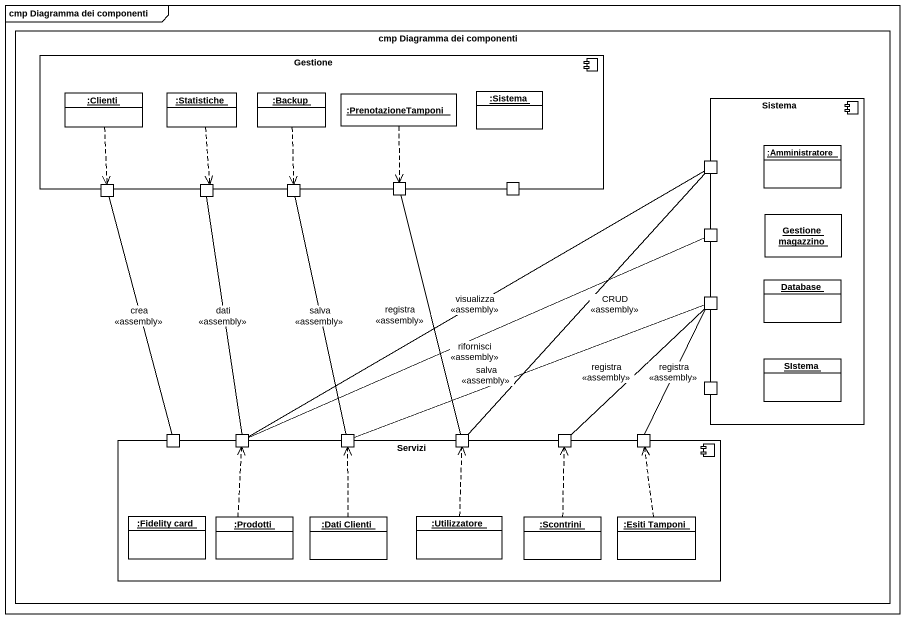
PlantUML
@startuml
mainframe cmp Diagramma dei componenti
allowmixing
hide circle
hide empty members
rectangle "cmp Diagramma dei componenti" as cmp_Diagramma_dei_componenti {
  component Gestione {
    object ":Clienti" as Clienti
    object ":Statistiche" as Statistiche
    object ":Backup" as Backup
    object ":PrenotazioneTamponi" as PrenotazioneTamponi
    object ":Sistema" as Sistema
    port " " as port1
    port " " as port2
    port " " as port3
    port " " as port4
    port " " as port5
  }
  component "Sistema" as Sistema_2 {
    object ":Amministratore" as Amministratore
    port " " as port6
    object "Gestione magazzino" as Gestione_magazzino
    port " " as port7
    port " " as port8
    object "Database" as Database_
    port " " as port9
    object SIstema
  }
  component Servizi {
    port " " as port10
    port " " as port11
    port " " as port12
    port " " as port13
    port " " as port14
    port " " as port15
    object ":Fidelity card" as Fidelity_card
    object ":Prodotti" as Prodotti
    object ":Dati Clienti" as Dati_Clienti
    object ":Utilizzatore" as Utilizzatore
    object ":Scontrini" as Scontrini
    object ":Esiti Tamponi" as Esiti_Tamponi
  }
}
Clienti ..> port1
Statistiche ..> port2
Backup ..> port3
PrenotazioneTamponi ..> port4
port1 -- port10 : crea\n<<assembly>>
port2 -- port11 : dati\n<<assembly>>
port6 -left- port11 : visualizza\n<<assembly>>
port6 -- port13 : CRUD\n<<assembly>>
port7 -left- port11 : rifornisci\n<<assembly>>
port8 -left- port12 : salva\n<<assembly>>
port12 -up- port3 : salva\n<<assembly>>
port13 -up- port4 : registra\n<<assembly>>
port14 -up- port8 : registra\n<<assembly>>
port15 -up- port8 : registra\n<<assembly>>
Prodotti .up.> port11
Dati_Clienti .up.> port12
Utilizzatore .up.> port13
Scontrini .up.> port14
Esiti_Tamponi .up.> port15
@enduml
